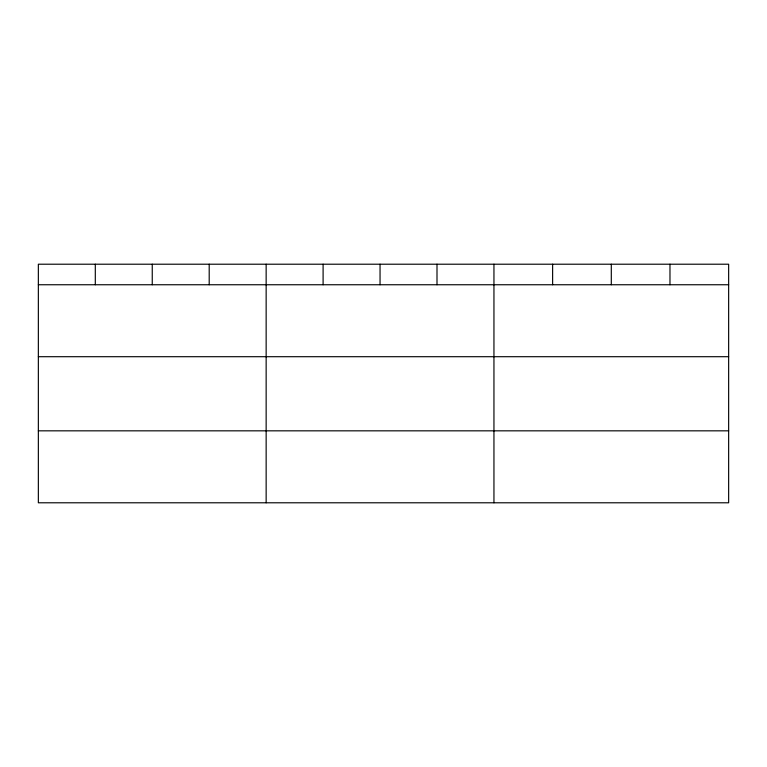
<?xml version="1.0" encoding="UTF-8"?>
<svg xmlns="http://www.w3.org/2000/svg" width="767" height="767" viewBox="0 0 767 767"><rect width="100%" height="100%" fill="white"/><g stroke="black" fill="none" stroke-linecap="round" stroke-linejoin="round"><path stroke-width="1.15" d="M728.65 284.749L728.65 502.788L38.35 502.788L38.35 264.212L728.65 264.212L728.65 284.749L38.35 284.749M38.35 356.703L728.65 356.703M38.35 430.833L728.65 430.833M669.974 264.212L669.974 284.749M611.299 264.212L611.299 284.749M552.623 264.212L552.623 284.749M493.948 264.212L493.948 502.788M436.998 264.212L436.998 284.749M380.048 264.212L380.048 284.749M323.099 264.212L323.099 284.749M266.149 264.212L266.149 502.788M209.199 264.212L209.199 284.749M152.25 264.212L152.25 284.749M95.3 264.212L95.3 284.749"/></g></svg>
